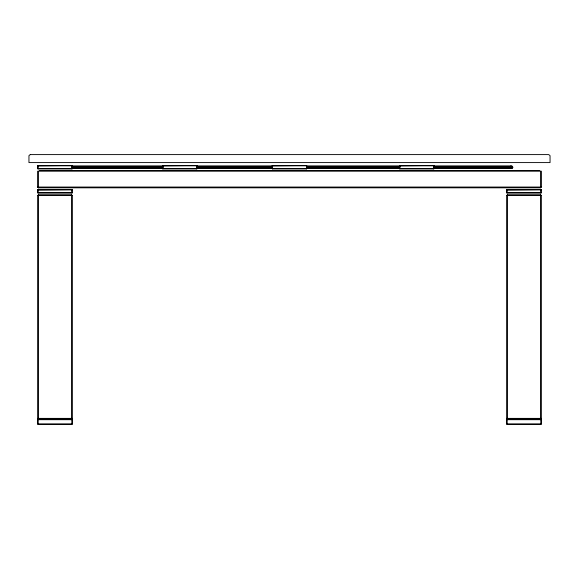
<?xml version="1.0" encoding="UTF-8"?>
<svg xmlns="http://www.w3.org/2000/svg" width="579" height="579" viewBox="0 0 579 579"><rect width="100%" height="100%" fill="white"/><g stroke="black" fill="none" stroke-linecap="round" stroke-linejoin="round"><path stroke-width="0.87" d="M434.105 168.554L511.908 168.554L512.871 167.237L511.908 165.912L434.105 165.912M37.635 165.811L72.02 165.456L72.02 168.93L37.99 168.93L37.635 165.811L72.375 165.811M37.635 189.898L72.02 189.543L72.02 193.017L37.99 193.017L37.635 189.898L72.375 189.898M38.446 194.754L38.446 419.189L37.635 418.385L37.635 195.564L38.446 194.754L71.564 194.754L72.375 195.564L72.375 418.385L71.564 419.189L71.564 194.754M162.424 165.811L196.817 165.456L196.817 168.93L162.779 168.93L162.424 165.811L197.164 165.811M272.13 165.811L306.515 165.456L306.515 168.93L272.485 168.93L272.13 165.811L306.87 165.811M37.635 419.695L38.142 419.189L71.868 419.189L72.375 419.695L72.375 423.9L71.868 424.4L38.142 424.4L37.635 423.9L37.635 419.695L72.375 419.695M399.423 165.811L433.809 165.456L433.809 168.93L399.778 168.93L399.423 165.811L434.163 165.811M506.625 189.898L541.01 189.543L541.01 193.017L506.98 193.017L506.625 189.898L541.365 189.898M507.436 194.754L507.436 419.189L506.625 418.385L506.625 195.564L507.436 194.754L540.554 194.754L541.365 195.564L541.365 418.385L540.554 419.189L540.554 194.754M540.612 187.806L541.365 187.053L541.365 171.189L37.635 171.189L37.635 187.053L38.388 187.806L540.612 187.806L540.612 171.189M506.625 419.695L507.132 419.189L540.858 419.189L541.365 419.695L541.365 423.9L540.858 424.4L507.132 424.4L506.625 423.9L506.625 419.695L541.365 419.695M510.352 166.419L511.047 165.912M72.187 165.912L163.394 165.912M196.802 165.912L272.658 165.912M306.552 165.912L399.98 165.912M71.984 166.419L163.271 166.419M196.715 166.419L272.637 166.419M306.53 166.419L400.082 166.419M433.526 166.419L512.603 166.419M72.172 167.237L163.387 167.237M196.795 167.237L272.651 167.237M306.971 167.237L399.988 167.237M434.301 167.237L512.871 167.237M72.447 168.055L162.829 168.055M197.171 168.055L272.188 168.055M306.53 168.055L399.626 168.055M433.975 168.055L512.603 168.055M72.187 168.554L163.394 168.554M196.18 168.554L272.658 168.554M306.552 168.554L399.98 168.554M37.635 168.583L72.375 168.583M162.424 168.583L197.164 168.583M272.13 168.583L306.87 168.583M399.423 168.583L434.163 168.583M39.452 170.436L539.548 170.436M541.365 187.053L37.635 187.053L38.438 187.806L38.388 187.053M37.635 192.662L72.375 192.662M506.625 192.662L541.365 192.662M37.635 195.564L72.375 195.564M506.625 195.564L541.365 195.564M37.635 418.385L72.375 418.385M506.625 418.385L541.365 418.385M37.635 423.9L72.375 423.9M506.625 423.9L541.365 423.9M510.352 168.055L511.047 168.554M541.01 189.543L541.01 193.017M540.858 419.189L540.858 424.4M507.132 419.189L507.132 424.4M506.98 189.543L506.98 193.017M433.809 165.456L433.809 168.93M399.778 165.456L399.778 168.93M306.515 165.456L306.515 168.93M272.485 165.456L272.485 168.93M196.817 165.456L196.817 168.93M162.779 165.456L162.779 168.93M72.02 165.456L72.02 168.93M72.02 189.543L72.02 193.017M71.868 419.189L71.868 424.4M38.388 171.189L38.388 187.806M38.142 419.189L38.142 424.4M37.99 165.456L37.99 168.93M37.99 189.543L37.99 193.017M30.26 154.6L28.95 155.642L28.95 162.59L550.05 162.59L550.05 155.642L548.74 154.6L30.26 154.6"/></g></svg>
